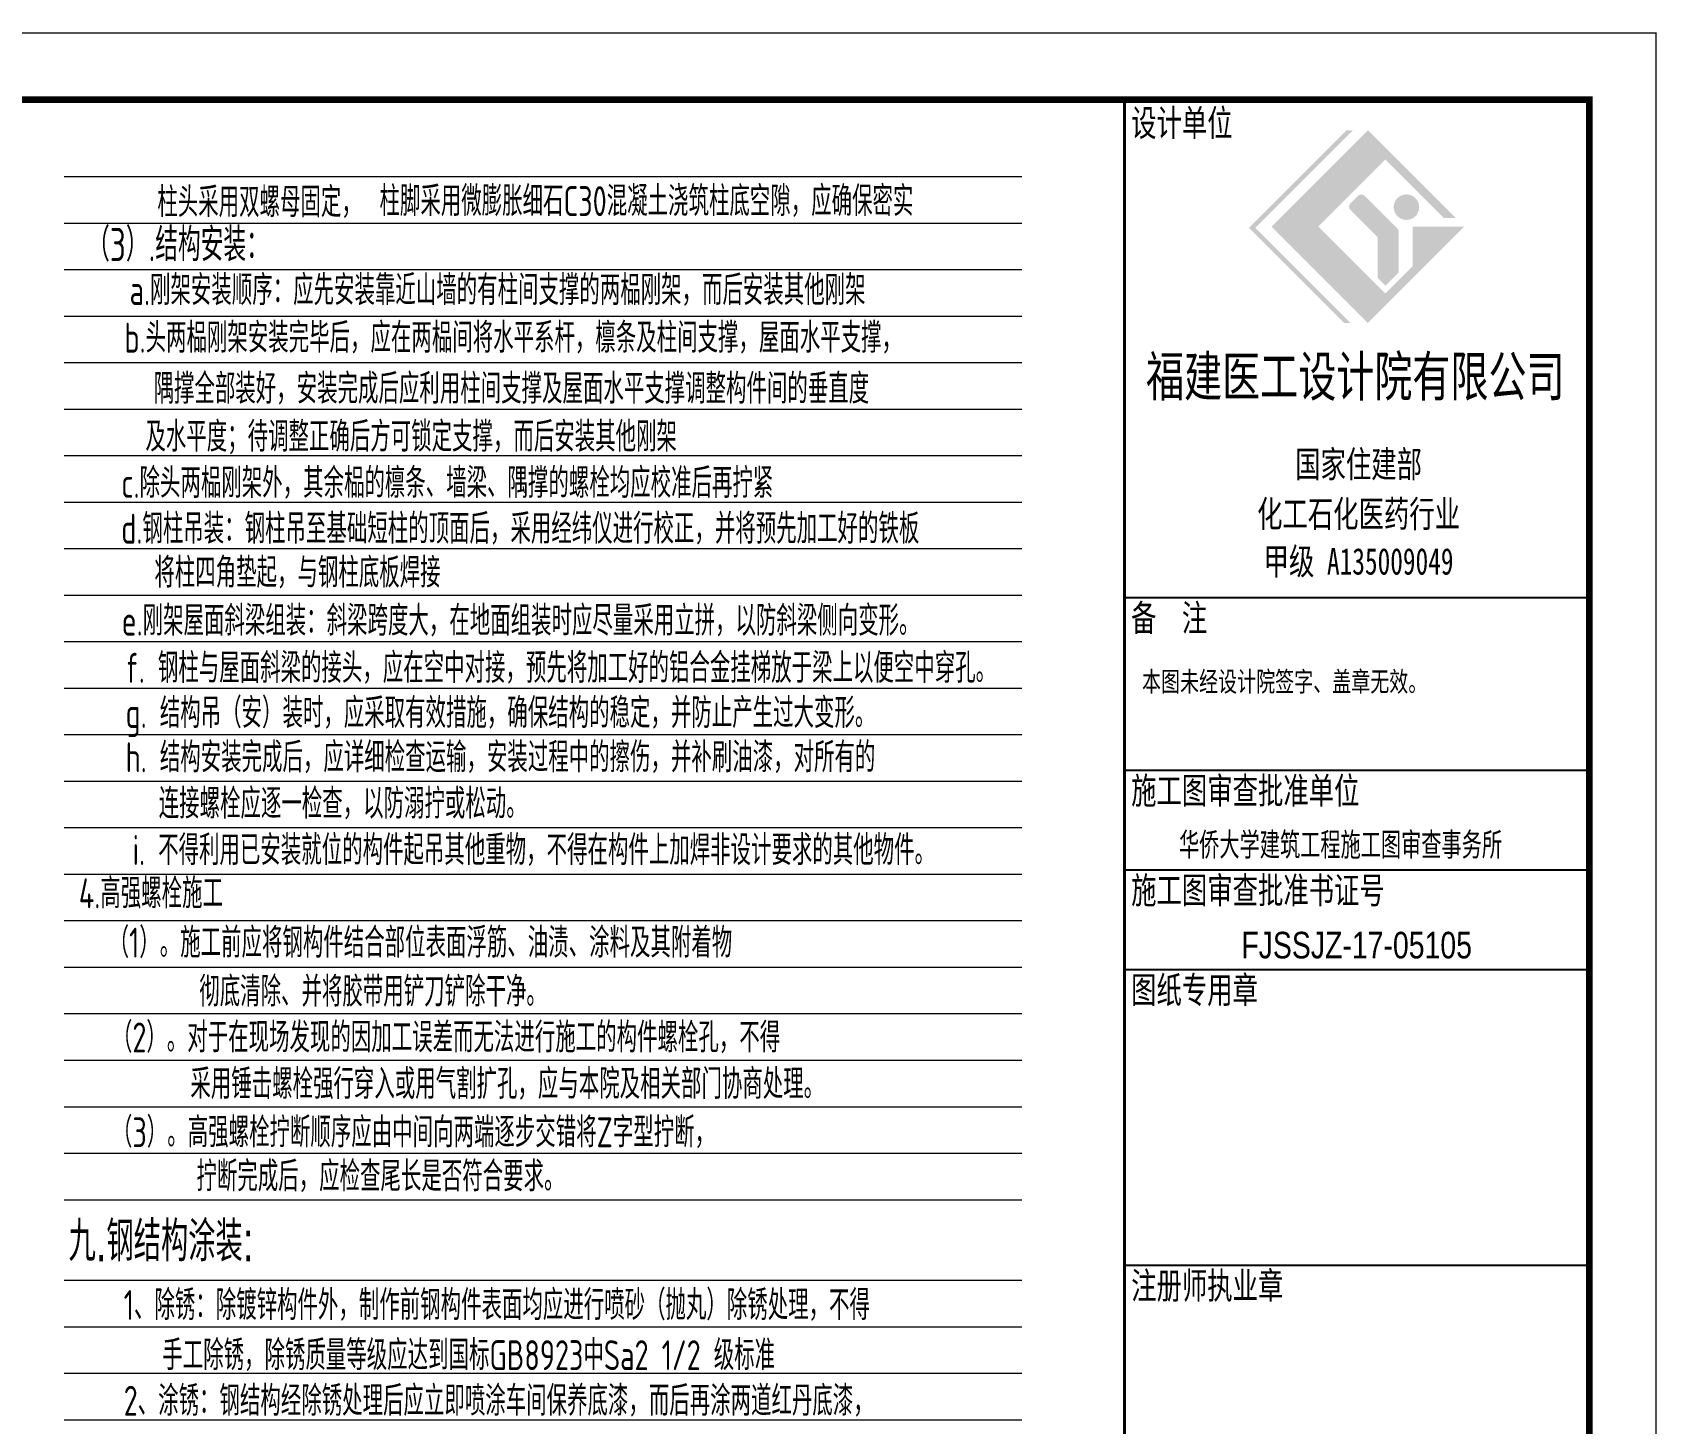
# Model space of a CAD drawing. Extents: x 287065 to 1473467, y 284802 to 344222.
# Drawn here: x 552396 to 576847, y 305895 to 326832 of the extents above; entities that cross this region are included whole.
import ezdxf

# ---------------------------------------------------------------- set-up
doc = ezdxf.new("R2010")
doc.units = 0
doc.header["$LTSCALE"] = 1000
for name, color, linetype in [('FRAME', 3, 'CONTINUOUS'), ('TEXT', 7, 'CONTINUOUS'), ('填充', 8, 'CONTINUOUS'), ('审图中心证书', 7, 'CONTINUOUS')]:
    doc.layers.add(name, color=color, linetype=linetype)
doc.styles.add('_HZTXT', font='tq__rshz.shx', dxfattribs={"width": 0.8, "bigfont": 'tq__hzdc.shx'})
doc.styles.add('FRAME', font='simhei.ttf', dxfattribs={"width": 0.7})
doc.styles.add('hztxt', font='tssdeng.shx', dxfattribs={"width": 0.7, "height": 10, "bigfont": 'tssdchn.shx'})
doc.styles.add('sts', font='SROMANC', dxfattribs={"width": 0.8, "bigfont": 'STS'})
doc.styles.add('黑体', font='simhei.ttf', dxfattribs={"width": 0.7})

# ---------------------------------------------------------------- blocks, each defined once
blk = doc.blocks.new('A$C2F0C53E4')
at = {"layer": 'FRAME'}
h = blk.add_hatch(color=256, dxfattribs=at)
h.paths.add_polyline_path([(54328, 39098), (55337, 40107), (56218, 39226), (56398, 39226), (55075, 40549), (53625, 39098), (55075, 37648), (56525, 39098), (55749, 39098), (55749, 38502), (55337, 38090)], flags=0)
edge = h.paths.add_edge_path(flags=0)
edge.add_arc((55154, 38910), 69.1, 0, 45, ccw=False)
edge.add_line((55223, 38910), (55223, 38327))
edge.add_line((55223, 38327), (55340, 38210))
edge.add_line((55340, 38210), (55538, 38409))
edge.add_line((55538, 38409), (55538, 39020))
edge.add_arc((55469, 39020), 69.1, 360, 405)
edge.add_line((55518, 39069), (55024, 39562))
edge.add_arc((54976, 39513), 69.1, 45, 135)
edge.add_line((54927, 39562), (54812, 39447))
edge.add_arc((54861, 39399), 69.1, 135, 225)
edge.add_line((54812, 39350), (55203, 38959))
edge = h.paths.add_edge_path(flags=0)
edge.add_arc((55655, 39391), 192, 0, 180)
edge.add_arc((55655, 39391), 192, 180, 360)
h.paths.add_polyline_path([(54716, 37648), (54814, 37648), (53382, 39080), (54851, 40549), (54754, 40549), (53285, 39080)], flags=0)
for p, q in [((58410, 33510), (51410, 33510)), ((58410, 30910), (51410, 30910)), ((58410, 29410), (51410, 29410)), ((58410, 27910), (51410, 27910)), ((58410, 23460), (51410, 23460))]:
    blk.add_line(p, q, dxfattribs=at)
for points in [[(10, 42010, 20, 20, 0), (10, 10, 20, 20, 0), (59410, 10, 20, 20, 0), (59410, 42010, 20, 20, 0)], [(2510, 41010, 100, 100, 0), (2510, 1010, 100, 100, 0), (58410, 1010, 100, 100, 0), (58410, 41010, 100, 100, 0)]]:
    blk.add_lwpolyline(points, format="xyseb", close=True, dxfattribs=at)
blk.add_lwpolyline([(51410, 41010, 50, 50, 0), (51410, 1010, 50, 50, 0)], format="xyseb", dxfattribs=at)
for s, insert, char_height, width, attachment_point, style in [('设计单位', (51510, 40860), 400, 2368.14, 1, 'FRAME'), ('福建医工设计院有限公司', (54885, 36811), 600, 9859.32, 5, 'FRAME'), ('国家住建部', (54934, 35501), 400, 2944.75, 5, 'FRAME'), ('化工石化医药行业', (54934, 34752), 400, 4781.36, 5, 'FRAME'), ('甲级 A135009049', (54934, 34038), 400, 4439.66, 5, 'FRAME'), ('备  注', (51510, 33410), 400, 1758.31, 1, 'FRAME'), ('本图未经设计院签字、盖章无效。', (51673, 32067), 300, 6524.24, 7, '黑体'), ('施工图审查批准单位', (51510, 30810), 400, 5412.54, 1, 'FRAME'), ('施工图审查批准书证号', (51510, 29310), 400, 6008.14, 1, 'FRAME'), ('图纸专用章', (51510, 27810), 400, 2928.14, 1, 'FRAME'), ('注册师执业章', (51510, 23360), 400, 3554.58, 1, 'FRAME')]:
    blk.add_mtext(s, dxfattribs=dict(at, insert=insert, char_height=char_height, width=width, attachment_point=attachment_point, style=style))
at = {"layer": '审图中心证书', "style": '_HZTXT', "width": 0.8}
for s, p in [('华侨大学建筑工程施工图审查事务所', (52231, 29584)), ('FJSSJZ-17-05105', (53169, 28084))]:
    blk.add_text(s, height=400, dxfattribs=at).set_placement(p)

msp = doc.modelspace()

# ---------------------------------------------------------------- linework, layer by layer
at = {"layer": 'TEXT', "color": 8, "lineweight": 15}
for p, q in [((552870.454, 324663.802), (567288.798, 324663.812)), ((552870.454, 323963.802), (567288.798, 323963.812)), ((552870.455, 323263.802), (567288.799, 323263.812)), ((552870.455, 322563.802), (567288.799, 322563.812)), ((552870.456, 321863.802), (567288.8, 321863.812)), ((552870.456, 321163.802), (567288.8, 321163.812)), ((552870.456, 321163.802), (567288.8, 321163.812)), ((552870.456, 321163.802), (567288.8, 321163.812)), ((552870.457, 320463.802), (567288.801, 320463.812)), ((552870.457, 319763.802), (567288.801, 319763.812)), ((552870.457, 319763.802), (567288.801, 319763.812)), ((552870.457, 319763.802), (567288.801, 319763.812)), ((552870.457, 319763.802), (567288.801, 319763.812)), ((552870.458, 319063.802), (567288.802, 319063.812)), ((552870.458, 319063.802), (567288.802, 319063.812)), ((552870.458, 318363.802), (567288.802, 318363.812)), ((552870.458, 318363.802), (567288.802, 318363.812)), ((552870.459, 317663.802), (567288.803, 317663.812)), ((552870.459, 317663.802), (567288.803, 317663.812)), ((552870.459, 316963.802), (567288.803, 316963.812)), ((552870.459, 316963.802), (567288.803, 316963.812)), ((552870.46, 316263.802), (567288.804, 316263.812)), ((552870.46, 316263.802), (567288.804, 316263.812)), ((552870.46, 315563.802), (567288.805, 315563.812)), ((552870.46, 315563.802), (567288.805, 315563.812)), ((552870.461, 314863.802), (567288.805, 314863.812)), ((552870.461, 314863.802), (567288.805, 314863.812)), ((552870.461, 314163.802), (567288.806, 314163.812)), ((552870.462, 313463.802), (567288.806, 313463.812)), ((552870.463, 312763.802), (567288.807, 312763.812)), ((552870.463, 312063.802), (567288.807, 312063.812)), ((552870.464, 311363.802), (567288.808, 311363.812)), ((552870.464, 310663.802), (567288.808, 310663.812)), ((552870.465, 309963.802), (567288.809, 309963.812)), ((552870.465, 309963.802), (567288.809, 309963.812)), ((552870.465, 309263.802), (567288.809, 309263.812)), ((552870.466, 308050.522), (567288.81, 308050.533)), ((552870.467, 307350.522), (567288.811, 307350.533)), ((552870.467, 306650.522), (567288.811, 306650.533)), ((552870.468, 305950.522), (567288.812, 305950.533))]:
    msp.add_line(p, q, dxfattribs=at)

# ---------------------------------------------------------------- block references
at = {"layer": '填充'}
msp.add_blockref('A$C2F0C53E4', (517426.972, 284811.708), dxfattribs=at)

# ---------------------------------------------------------------- texts
at = {"layer": 'TEXT', "width": 0.72}
for s, height, style, p in [('柱头采用双螺母固定，', 450, 'hztxt', (554275.799, 324052.979)), ('柱脚采用微膨胀细石C30混凝土浇筑柱底空隙，应确保密实', 450, 'hztxt', (557620.435, 324068.757)), ('（3）.结构安装：', 500, 'hztxt', (553217.839, 323389.744)), ('a.刚架安装顺序：应先安装靠近山墙的有柱间支撑的两榀刚架，而后安装其他刚架', 450, 'hztxt', (553856.768, 322729.222)), ('b.头两榀刚架安装完毕后，应在两榀间将水平系杆，檩条及柱间支撑，屋面水平支撑，', 450, 'hztxt', (553779.901, 322011.834)), ('隅撑全部装好，安装完成后应利用柱间支撑及屋面水平支撑调整构件间的垂直度', 450, 'hztxt', (554219.269, 321245.102)), ('及水平度；待调整正确后方可锁定支撑，而后安装其他刚架', 450, 'hztxt', (554096.055, 320522.256)), ('c.除头两榀刚架外，其余榀的檩条、墙梁、隅撑的螺栓均应校准后再拧紧', 450, 'hztxt', (553733.556, 319827.206)), ('d.钢柱吊装：钢柱吊至基础短柱的顶面后，采用经纬仪进行校正，并将预先加工好的铁板', 450, 'hztxt', (553732.249, 319137.576)), ('将柱四角垫起，与钢柱底板焊接', 450, 'hztxt', (554230.795, 318476.688)), ('e.刚架屋面斜梁组装：斜梁跨度大，在地面组装时应尽量采用立拼，以防斜梁侧向变形。', 450, 'hztxt', (553739.034, 317753.973)), ('f. 钢柱与屋面斜梁的接头，应在空中对接，预先将加工好的铝合金挂梯放于梁上以便空中穿孔。', 450, 'hztxt', (553797.525, 317042.46)), ('g. 结构吊（安）装时，应采取有效措施，确保结构的稳定，并防止产生过大变形。', 450, 'hztxt', (553797.525, 316364.804)), ('h. 结构安装完成后，应详细检查运输，安装过程中的擦伤，并补刷油漆，对所有的', 450, 'hztxt', (553797.526, 315697.256)), ('连接螺栓应逐一检查，以防溺拧或松动。', 450, 'hztxt', (554296.072, 315000.238)), ('i. 不得利用已安装就位的构件起吊其他重物，不得在构件上加焊非设计要求的其他物件。', 450, 'hztxt', (553901.457, 314300.462)), ('4.高强螺栓施工', 450, 'hztxt', (553093.59, 313650.162)), ('（1）。施工前应将钢构件结合部位表面浮筋、油渍、涂料及其附着物', 450, 'hztxt', (553542.282, 312907.495)), ('彻底清除、并将胶带用铲刀铲除干净。', 450, 'hztxt', (554907.262, 312170.67)), ('（2）。对于在现场发现的因加工误差而无法进行施工的构件螺栓孔，不得', 450, 'hztxt', (553592.138, 311480.838)), ('采用锤击螺栓强行穿入或用气割扩孔，应与本院及相关部门协商处理。', 450, 'hztxt', (554772.661, 310780.854)), ('（3）。高强螺栓拧断顺序应由中间向两端逐步交错将Z字型拧断，', 450, 'hztxt', (553592.139, 310053.08)), ('拧断完成后，应检查尾长是否符合要求。', 450, 'hztxt', (554864.891, 309389.938)), ('九.钢结构涂装:', 600, 'sts', (552939.115, 308337.805)), ('1、除锈：除镀锌构件外，制作前钢构件表面均应进行喷砂（抛丸）除锈处理，不得', 450, 'hztxt', (553769.17, 307453.534)), ('2、涂锈：钢结构经除锈处理后应立即喷涂车间保养底漆，而后再涂两道红丹底漆，', 450, 'hztxt', (553769.172, 306011.996))]:
    msp.add_text(s, height=height, rotation=0.0000426, dxfattribs=dict(at, style=style)).set_placement(p)
at = {"layer": 'TEXT', "color": 2, "style": 'hztxt', "width": 0.72}
msp.add_text('手工除锈，除锈质量等级应达到国标GB8923中Sa2 1/2 级标准', height=450, rotation=0.0000426, dxfattribs=at).set_placement((554350.587, 306698.719))

doc.saveas('drawing.dxf')
